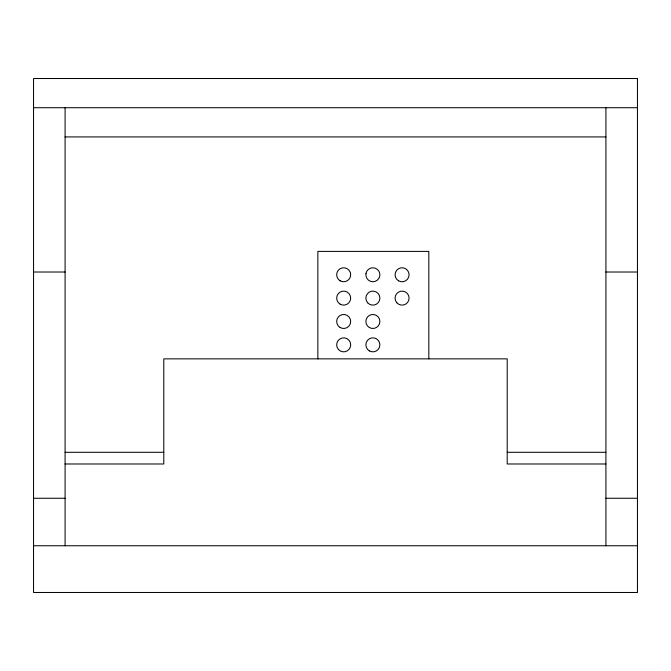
<?xml version="1.0" encoding="UTF-8"?>
<svg xmlns="http://www.w3.org/2000/svg" width="671" height="671" viewBox="0 0 671 671"><rect width="100%" height="100%" fill="white"/><g stroke="black" fill="none" stroke-linecap="round" stroke-linejoin="round"><path stroke-width="1.01" d="M33.55 107.721L637.45 107.721M65.087 136.926L605.913 136.926M33.55 272.015L65.087 272.015M605.913 272.015L637.45 272.015M65.087 452.304L163.791 452.304M507.209 452.304L605.913 452.304M65.087 463.988L163.791 463.988L163.791 358.859L507.209 358.859L507.209 463.988L605.913 463.988M33.55 498.268L65.087 498.268M605.913 498.268L637.45 498.268M33.55 545.758L637.45 545.758M605.913 107.721L605.913 545.758M428.819 358.859L428.819 251.399L317.853 251.399L317.853 358.859M65.087 107.721L65.087 545.758M365.955 273.651L365.955 275.84A7.012 7.012 0 0 0 379.803 275.865L379.803 273.676A7.012 7.012 0 0 0 365.955 273.651M637.45 78.524L33.55 78.524L33.55 592.476L637.45 592.476L637.45 78.524M398.574 280.83A7.012 7.012 0 0 0 409.092 274.758A7.012 7.012 0 0 0 398.574 268.694A7.012 7.012 0 0 0 398.574 280.83M396.871 302.814A7.012 7.012 0 0 0 408.748 300.289A7.012 7.012 0 0 0 400.621 291.264A7.012 7.012 0 0 0 396.871 302.814M367.674 302.814A7.012 7.012 0 0 0 379.543 300.289A7.012 7.012 0 0 0 371.424 291.264A7.012 7.012 0 0 0 367.674 302.814M340.172 280.83A7.012 7.012 0 0 0 350.681 274.758A7.012 7.012 0 0 0 340.172 268.694A7.012 7.012 0 0 0 340.172 280.83M340.172 304.189A7.012 7.012 0 0 0 350.681 298.125A7.012 7.012 0 0 0 340.172 292.053A7.012 7.012 0 0 0 340.172 304.189M369.377 327.549A7.012 7.012 0 0 0 379.887 321.484A7.012 7.012 0 0 0 369.377 315.412A7.012 7.012 0 0 0 369.377 327.549M340.172 327.549A7.012 7.012 0 0 0 350.681 321.484A7.012 7.012 0 0 0 340.172 315.412A7.012 7.012 0 0 0 340.172 327.549M369.377 350.916A7.012 7.012 0 0 0 379.887 344.844A7.012 7.012 0 0 0 369.377 338.771A7.012 7.012 0 0 0 369.377 350.916M338.469 349.532A7.012 7.012 0 0 0 350.346 347.008A7.012 7.012 0 0 0 342.218 337.991A7.012 7.012 0 0 0 338.469 349.532"/></g></svg>
